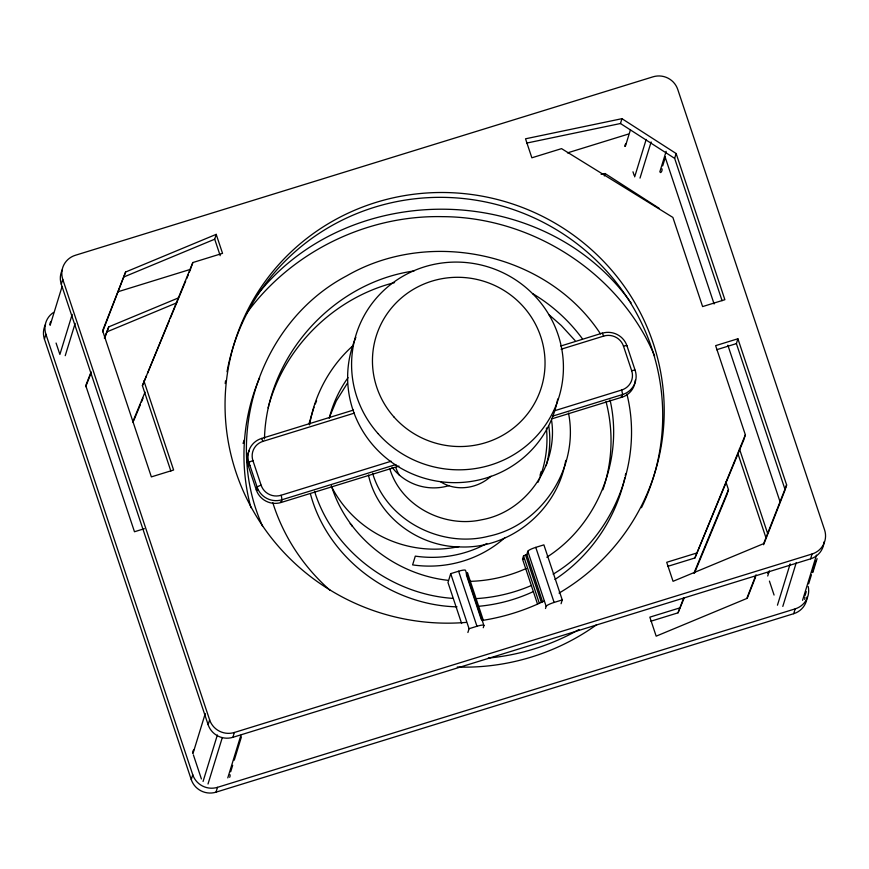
<?xml version="1.0" encoding="UTF-8"?>
<svg xmlns="http://www.w3.org/2000/svg" width="869" height="869" viewBox="0 0 869 869"><rect width="100%" height="100%" fill="white"/><g stroke="black" fill="none" stroke-linecap="round" stroke-linejoin="round"><path stroke-width="1.3" d="M264.469 438.932C266.348 356.659 332.729 282.501 414.002 270.965M466.957 575.321L467.609 573.106L483.414 620.553M537.476 603.944L522.53 559.125L523.54 555.867L526.82 554.52L527.809 551.294A7.864 1.38 -18.4 0 1 535.76 547.372L543.885 544.863L562.243 599.925L561.07 603.727M309.614 424.887C314.513 394.743 329.883 366.403 352.629 345.992M565.219 463.101L565.762 460.396M625.278 475.615L625.702 473.54M565.024 464.003C555.508 511.526 509.821 548.545 461.211 546.959C418.967 547.09 377.537 517.001 368.456 475.061M624.833 477.678C615.817 518.934 590.268 556.269 554.965 579.46M308.962 423.811L314.013 407.192M329.242 418.228C332.892 403.683 339.29 389.823 348.056 377.646M546.156 465.708C549.871 452.901 550.718 439.29 548.784 426.103M268.097 407.887L268.695 405.714M268.999 404.639C285.597 345.59 335.162 297.589 394.569 282.588M807.16 596.753A19.65 19.194 17.1 0 1 793.701 613.699L216.012 792.17A19.65 19.194 17.1 0 1 191.256 779.58L44.417 339.106L45.905 334.261A19.65 19.194 17.1 0 1 53.53 312.449M61.286 284.25L62.774 279.405A19.65 19.194 17.1 0 1 75.299 255.301L652.988 76.83A19.65 19.194 17.1 0 1 677.744 89.42L824.583 529.894A19.65 19.194 17.1 0 1 812.07 553.998L810.581 558.843L232.892 737.314A19.65 19.194 17.1 0 1 208.136 724.724L61.286 284.25A19.65 19.194 17.1 0 1 62.427 269.586M62.079 286.542L50.152 325.278A3.932 3.834 17.1 0 1 51.086 321.4M72.192 314.415L59.885 354.454L56.072 343.038M65.229 355.682L75.158 323.398M104.801 337.965L108.744 326.874L178.232 297.991M102.596 331.806L125.614 272.019L216.196 234.358L222.54 253.357L192.853 262.536L142.397 385.684L170.856 471.031M192.853 262.536L189.301 272.355M220.205 255.671L214.708 239.203L216.196 234.358M243.081 443.44L244.08 440.214M192.951 753.597L205.258 713.568M191.256 779.58L192.744 774.735L45.905 334.261M208.136 724.724L209.625 719.88L62.774 279.405M203.064 781.47L217.369 734.989M208.017 783.99L222.323 737.509M216.012 792.17L217.5 787.336L795.189 608.865A19.65 19.194 17.1 0 0 808.181 586.423M232.892 737.314L234.38 732.48L812.07 553.998M227.787 777.885L240.898 735.272M230.687 771.77L232.675 765.317M234.272 760.147L241.419 736.901M351.815 526.006L351.988 525.463A114.111 111.449 17.1 0 1 350.185 523.714M483.262 627.733L483.924 625.582L465.567 570.52A7.864 1.38 -18.4 0 0 458.615 571.215L450.707 573.649L447.98 582.523L461.635 623.497M604.335 175.962L605.085 173.539L659.267 208.386M526.679 143.081L620.466 123.517L621.954 118.684L676.136 153.531L724.876 299.707L702.608 306.583L672.878 217.424L561.548 148.632L531.861 157.8L525.528 138.801L621.954 118.684M467.891 632.513L469.064 628.711L450.707 573.649M625.332 146.416L630.503 129.633M540.029 475.3L541.181 471.541M634.663 176.874L646.188 139.431M640.008 178.102L651.131 141.951M659.788 171.997L666.143 151.336M662.689 165.881L665.469 156.844M722.096 300.696L674.648 158.375L676.136 153.531M545.504 608.506L546.166 606.356L527.809 551.294M763.612 544.744L785.141 489.79L736.401 343.613L737.89 338.769L715.632 345.645L745.352 434.815L743.864 439.66L694.907 557.974L667.805 566.338M650.924 621.205L678.026 612.83L683.642 598.024M694.907 557.974L745.352 434.815M725.93 482.034L728.483 489.671L726.995 494.515L694.527 572.975M785.511 488.574L786.63 484.945L737.89 338.769M767.729 576.017L769.315 570.857M777.451 605.193L790.171 563.872M782.806 606.421L796.308 562.515M793.701 613.699L795.189 608.865M802.576 600.305L816.48 555.117M805.074 595.493L806.269 591.615M808.648 583.87L811.429 574.822M812.233 572.247L815.806 560.624M812.797 572.595L817.088 558.637M602.869 489.758C612.623 461.569 613.579 430.503 606.03 401.674M329.297 417.598L336.27 400.946L347.339 383.316M125.614 272.019L102.618 330.72L151.358 476.885L173.615 470.01L143.896 380.85M91.126 371.834L85.749 385.575L134.478 531.752L144.373 528.689M104.334 338.117L108.744 326.874M85.727 386.662L91.104 372.931M786.63 484.945L763.634 543.646L673.051 581.307L666.708 562.297L696.395 553.129M756.052 574.778L746.753 598.502L656.171 636.162L649.838 617.153L679.525 607.985M747.221 598.35L755.541 577.114M259.603 377.874C242.179 418.543 239.333 465.045 250.924 507.681M142.397 385.684L146.524 375.723M147.556 373.236L169.205 320.922M170.237 318.434L185.694 281.067M186.726 278.58L188.269 274.843M132.685 422.008L145.058 392.115M133.772 420.618L140.474 404.422M141.506 401.934L143.048 398.198M693.951 573.116L728.483 489.671M678.026 612.83L684.218 597.883M315.262 403.976L316.598 400.794M398.958 466.088L281.056 502.51A19.65 19.194 17.1 0 1 256.301 489.91L248.11 465.339L248.958 462.601A19.65 19.194 17.1 0 1 261.471 438.487L353.455 410.07M560.755 346.025L602.282 333.131L603.683 336.086A15.718 15.36 17.1 0 1 623.486 346.166A3.932 0.695 -18.4 0 1 626.973 345.819L635.163 370.39A19.65 19.194 17.1 0 1 622.649 394.504L621.78 397.296A19.65 19.194 17.1 0 0 635.261 380.285M246.492 313.492C291.082 251.934 366.685 214.947 442.582 216.653C532.273 216.957 619.695 272.975 654.65 355.986M257.702 294.298C349.24 179.079 541.811 180.567 629.438 300.598M491.028 476.19C477.798 488.639 456.106 491.854 440.594 481.774M596.807 624.594C556.649 653.607 506.757 668.706 457.268 667.023M546.807 557.203C597.959 524.583 623.692 458.799 610.027 399.946M553.151 574.159C613.199 538.204 643.788 461.841 626.94 394.178M578.982 629.547C551.218 645.309 520.086 655.107 488.291 658.061M532.708 591.876C515.578 599.762 497.079 604.65 478.298 606.334M526.125 568.532C508.517 576.429 489.345 580.829 470.042 581.35M531.47 585.456C514.176 592.908 495.591 597.351 476.799 598.578M124.126 276.853L214.708 239.203M107.256 331.719L176.744 302.825M117.999 291.745L190.539 269.336M567.468 152.89L628.341 134.087M257.789 490.062A3.932 0.695 -18.4 0 1 256.301 489.91L257.148 487.172L248.958 462.601A3.932 0.695 -18.4 0 1 252.933 460.646A15.718 15.36 17.1 0 1 262.949 441.354L354.389 413.101M561.092 349.24L603.683 336.086M716.621 349.729L736.401 343.613M252.933 460.646L261.124 485.217A15.718 15.36 17.1 0 0 280.926 495.297L391.169 461.233M554.02 410.918L621.672 390.018A15.718 15.36 17.1 0 0 631.687 370.737L623.486 346.166M395.916 464.546L281.904 499.773A19.65 19.194 17.1 0 1 257.148 487.172A3.932 0.695 -18.4 0 1 261.124 485.217M552.684 416.11L622.649 394.504L621.672 390.018M551.837 418.847L621.802 397.242L621.161 396.503M469.064 628.711L476.962 626.267A7.864 1.38 -18.4 0 1 483.924 625.582M546.166 606.356A7.864 1.38 -18.4 0 1 554.118 602.434L562.243 599.925M466.218 573.247L467.587 573.084M523.594 559.136L522.541 559.191M601.12 174.365L605.085 173.539M457.018 606.844C390.941 605.28 327.765 558.528 310.505 494.168M452.858 598.383C391.017 594.222 333.012 550.946 314.545 491.311M261.536 438.4L262.949 441.354M447.709 580.286C395.221 574.387 347.057 536.716 331.437 485.869M532.654 293.624C552.043 305.193 569.108 320.639 582.447 338.856M620.466 123.517L674.648 158.375M548.926 314.654L561.276 325.495L575.028 340.507M330.198 590.409C303.607 567.099 283.37 536.499 272.812 502.706M629.992 301.337L631.1 302.803M600.501 333.902C547.372 252.694 430.003 227.667 346.807 275.799C259.581 321.606 222.345 437.129 262.579 526.245M280.415 501.771C282.371 504.063 282.077 496.351 280.926 495.297M665.165 157.159L714.112 303.987M727.853 345.199L780.232 502.325M739.4 448.762L767.609 533.392M737.911 453.607L766.121 538.237M632.969 171.801L634.24 175.603M769.423 581.089L774.073 595.048M535.76 547.372L554.118 602.434M526.82 554.52L542.614 601.891M525.517 554.922L541.311 602.293M523.529 555.899L539.323 603.282M466.305 574.626L481.252 619.445M458.615 571.215L476.962 626.267M193.374 754.868L201.402 778.961M389.768 468.717C401.098 506.247 443.918 528.102 481.415 519.825C526.408 511.971 558.311 465.132 551.587 420.4M372.627 473.323C386.672 520.9 441.604 548.437 488.758 536.195C542.734 524.876 579.286 466.696 568.5 413.057M546.416 428.004A114.111 111.449 17.1 0 1 538.02 482.262M458.745 546.623A114.111 111.449 17.1 0 1 331.317 486.282M449.121 485.575A51.488 50.293 17.1 0 1 392.028 467.261M486.836 543.494A114.111 111.449 17.1 0 1 415.306 556.127L412.612 564.893A114.111 111.449 17.1 0 0 505.106 537.509M229.992 774.692A3.932 3.834 17.1 0 1 229.666 777.288M192.788 752.912A3.932 3.834 17.1 0 1 193.874 749.708M661.982 168.803A3.932 3.834 17.1 0 1 660.668 172.605M624.746 146.274A3.932 3.834 17.1 0 1 625.865 143.82M804.77 597.112A3.932 3.834 17.1 0 1 804.618 599.349M767.794 573.453A3.932 3.834 17.1 0 1 768.652 572.139M557.713 399.001A106.127 103.65 17.1 0 1 423.312 477.928A106.127 103.65 17.1 0 1 355.866 337.378M602.217 333.218A19.65 19.194 17.1 0 1 626.973 345.819M249.24 450.674A19.65 19.194 17.1 0 0 248.11 465.339A3.932 0.695 -18.4 0 0 249.914 465.436M631.687 370.737A3.932 0.695 -18.4 0 1 635.163 370.39M217.5 787.336A19.65 19.194 17.1 0 1 192.744 774.735M44.417 339.106A19.65 19.194 17.1 0 1 45.546 324.441M466.186 622.389A220.02 214.882 17.1 0 1 233.316 346.546A220.02 214.882 17.1 0 1 577.342 238.019A220.02 214.882 17.1 0 1 559.039 593.092M543.918 601.163A220.02 214.882 17.1 0 1 482.089 620.477M227.026 371.758A220.02 214.882 17.1 0 1 510.299 208.549A220.02 214.882 17.1 0 1 641.441 507.713M225.201 383.555A220.02 214.882 17.1 0 1 225.549 380.883M234.38 732.48A19.65 19.194 17.1 0 1 209.625 719.88M824.04 541.898A19.65 19.194 17.1 0 1 810.581 558.843M399.566 475.441A35.379 34.554 17.1 0 1 395.851 467.685M378.004 433.544A106.127 103.65 17.1 0 0 557.865 400.457A106.127 103.65 17.1 0 0 436.651 263.85A106.127 103.65 17.1 0 0 378.004 433.544M393.972 416.99A86.476 84.456 17.1 0 0 540.518 390.029A86.476 84.456 17.1 0 0 441.756 278.732A86.476 84.456 17.1 0 0 393.972 416.99"/></g></svg>
